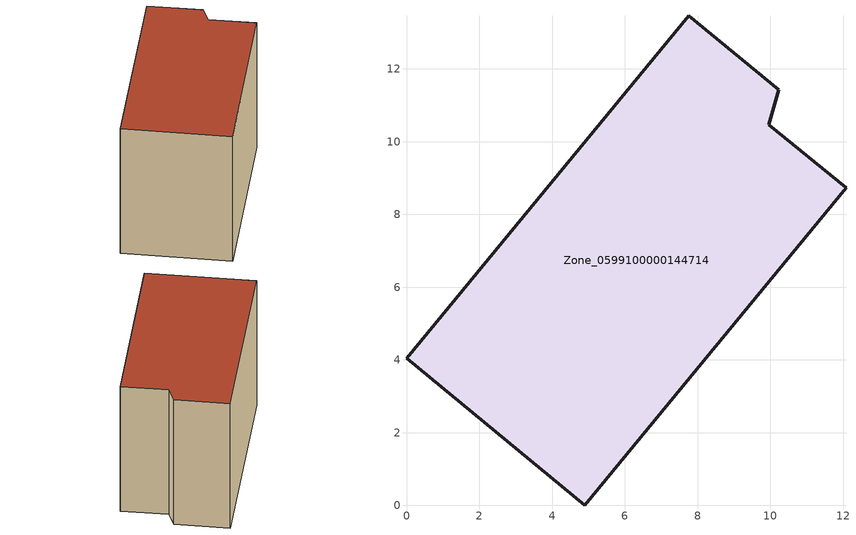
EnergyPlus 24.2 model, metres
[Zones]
Zone_0599100000144714
 floor ground (C_G): 0,4.04 7.76,13.47 10.23,11.43 9.96,10.47 12.08,8.73 4.9,0 z0
 wall outside (C_F): 4.9,0 12.08,8.73 9.96,10.47 10.23,11.43 7.76,13.47 0,4.04 4.9,0 z0:8.48
 roof outside (C_R): 7.76,13.47 0,4.04 4.9,0 12.08,8.73 9.96,10.47 10.23,11.43 z8.48
[BUILDING]
Pand.0599100000144714: North Axis=0; Terrain=City; Loads Convergence Tolerance Value=0.04; Temperature Convergence Tolerance Value=0.4; Solar Distribution=FullExterior; Maximum Number of Warmup Days=25; Minimum Number of Warmup Days=1
[Site:Location]
Rotterdam.The.Hague.AP_ZH_NLD Design_Conditions: Latitude=51.96; Longitude=4.45; Time Zone=1; Elevation=-4.5
[SITE:GROUNDTEMPERATURE:BUILDINGSURFACE]
18, 18, 18, 18, 18, 18, 18, 18, 18, 18, 18, 18
[MATERIAL] Thermal Absorptance=0.9; Solar Absorptance=0.7; Visible Absorptance=0.7
Name | Roughness | Thickness | Conductivity | Density | Specific Heat
G.TC.1946-1964 | MediumSmooth | 0.15 | 1 | 540 | 1210
F.TC.1946-1964 | Rough | 0.3 | 0.857143 | 1920 | 840
R.TC.1946-1964 | MediumRough | 0.2 | 0.235294 | 1500 | 1000
[CONSTRUCTION]
C_G: G.TC.1946-1964
C_F: F.TC.1946-1964
C_R: R.TC.1946-1964
[ZONE]
Zone_0599100000144714: Type=1; Multiplier=1; Ceiling Height=Autocalculate; Volume=Autocalculate; Floor Area=autocalculate; Part of Total Floor Area=Yes
[ZONEINFILTRATION:DESIGNFLOWRATE]
Infil_Zone_0599100000144714: Zone or ZoneList or Space or SpaceList=Zone_0599100000144714; Schedule=AlwaysOn; Design Flow Rate Calculation Method=Flow/Area; Flow Rate per Floor Area=0.003; Constant Term Coefficient=1; Temperature Term Coefficient=0; Velocity Term Coefficient=0; Velocity Squared Term Coefficient=0
[HVACTEMPLATE:ZONE:IDEALLOADSAIRSYSTEM]
Zone_0599100000144714: Maximum Heating Supply Air Temperature=50; Minimum Cooling Supply Air Temperature=13; Maximum Heating Supply Air Humidity Ratio=0.0156; Minimum Cooling Supply Air Humidity Ratio=0.0077; Heating Limit=NoLimit; Cooling Limit=NoLimit; Dehumidification Control Type=ConstantSensibleHeatRatio; Cooling Sensible Heat Ratio=0.7; Dehumidification Setpoint=60; Humidification Control Type=None; Humidification Setpoint=30; Outdoor Air Method=None; Outdoor Air Flow Rate per Person=0.00944; Outdoor Air Flow Rate per Zone Floor Area=0; Outdoor Air Flow Rate per Zone=0; Demand Controlled Ventilation Type=None; Outdoor Air Economizer Type=NoEconomizer; Heat Recovery Type=None; Sensible Heat Recovery Effectiveness=0.7; Latent Heat Recovery Effectiveness=0.65
[ZONECONTROL:THERMOSTAT]
ThermostatControl_Zone_0599100000144714: Zone or ZoneList=Zone_0599100000144714; Control Type Schedule=DualSetpointControlType; Control 1=Thermostat_Zone_0599100000144714; Temperature Difference Between Cutout And Setpoint=0
[THERMOSTATSETPOINT:DUALSETPOINT]
Thermostat_Zone_0599100000144714: Heating Setpoint Temperature Schedule=HeatingSetpoint_Zone_0599100000144714; Cooling Setpoint Temperature Schedule=CoolingSetpoint_Zone_0599100000144714
[SCHEDULE:COMPACT]
HeatingSetpoint_Zone_0599100000144714: Through: 12/31, For: AllDays, Until: 24:00, 21
CoolingSetpoint_Zone_0599100000144714: Through: 12/31, For: AllDays, Until: 24:00, 24
DualSetpointControlType: Through: 12/31, For: AllDays, Until: 24:00, 4
AlwaysOn: Through: 12/31, For: AllDays, Until: 24:00, 1
